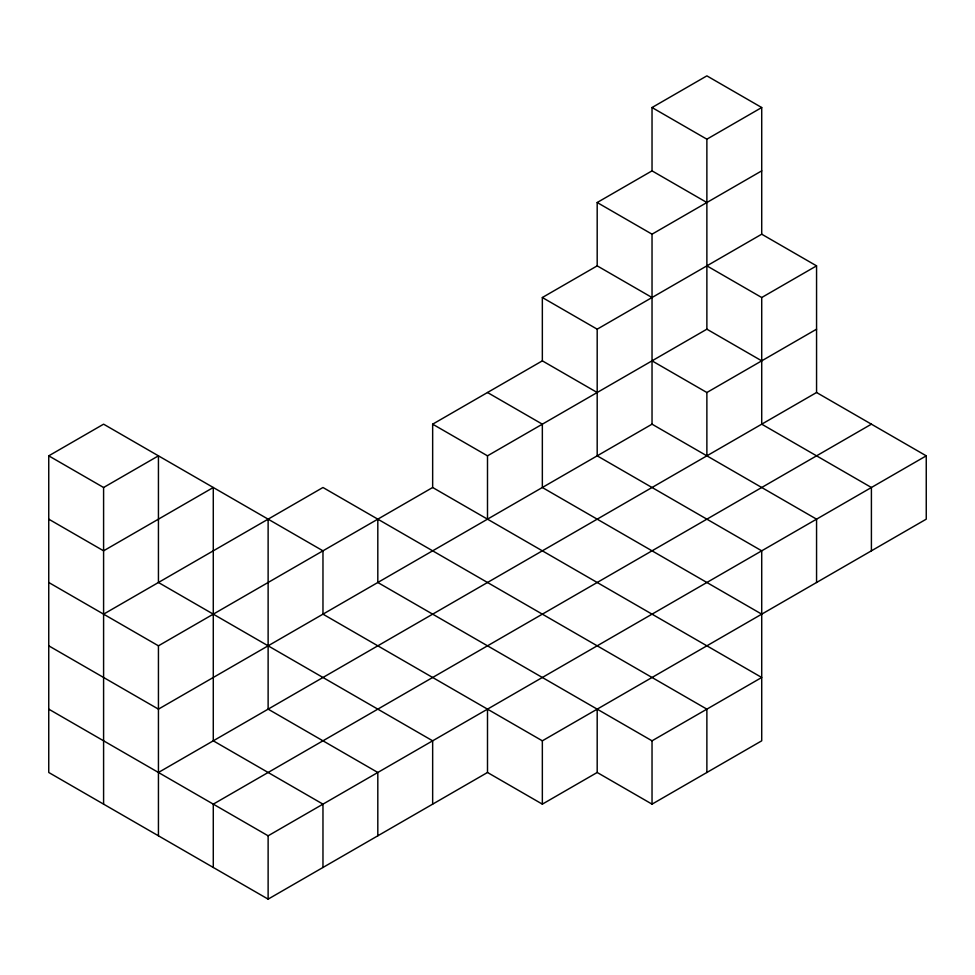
<?xml version="1.0" encoding="UTF-8"?>
<svg xmlns="http://www.w3.org/2000/svg" width="975" height="975" viewBox="0 0 975 975"><rect width="100%" height="100%" fill="white"/><g stroke="black" fill="none" stroke-linecap="round" stroke-linejoin="round"><path stroke-width="1.46" d="M816.562 392.511L816.562 265.858L761.719 234.195L597.188 329.184L597.188 455.837L761.719 550.826L761.719 740.817L652.031 804.143L597.188 772.48L542.344 804.143L487.5 772.48L268.125 899.133L48.75 772.48L48.75 455.837L103.594 424.174L322.969 550.826L322.969 614.153L542.344 740.817L926.25 519.163L926.25 455.837L816.562 392.511L158.438 772.48M652.031 297.521L597.188 265.858L597.188 202.52L652.031 170.857L652.031 107.53L706.875 75.867L761.719 107.53L761.719 234.195M48.75 455.837L103.594 487.5L158.438 455.837L158.438 582.489L432.656 740.817L432.656 804.143M652.031 107.53L706.875 139.193L761.719 107.53M377.812 519.163L377.812 582.489L652.031 740.817L761.719 677.479L432.656 487.5L432.656 424.174L542.344 360.847L542.344 297.521L597.188 265.858M597.188 202.52L652.031 234.183L761.719 170.857M103.594 614.153L322.969 487.5L706.875 709.142L706.875 772.48M48.75 582.489L158.438 645.816L432.656 487.5M432.656 424.174L487.5 455.837L706.875 329.184L761.719 360.847M706.875 265.858L761.719 297.521L816.562 265.858M816.562 582.489L816.562 519.163L652.031 424.174L158.438 709.142L48.75 645.816M652.031 360.847L706.875 392.511L816.562 329.184M871.406 424.174L213.281 804.143L213.281 867.47M48.75 709.142L268.125 835.807L926.25 455.837M652.031 170.857L706.875 202.52M542.344 297.521L597.188 329.184M542.344 360.847L597.188 392.511M487.5 392.511L542.344 424.174L542.344 487.5L761.719 614.153M48.75 519.163L103.594 550.826L213.281 487.5L213.281 740.817L322.969 804.143L322.969 867.47M871.406 550.826L871.406 487.5L761.719 424.174L761.719 297.521M706.875 139.193L706.875 329.184M706.875 392.511L706.875 455.837M652.031 234.183L652.031 424.174M652.031 740.817L652.031 804.143M597.188 709.142L597.188 772.48M542.344 740.817L542.344 804.143M487.5 455.837L487.5 519.163M487.5 709.142L487.5 772.48M377.812 835.807L377.812 772.48L268.125 709.142L268.125 519.163M268.125 835.807L268.125 899.133M158.438 645.816L158.438 835.807M103.594 487.5L103.594 804.143"/></g></svg>
